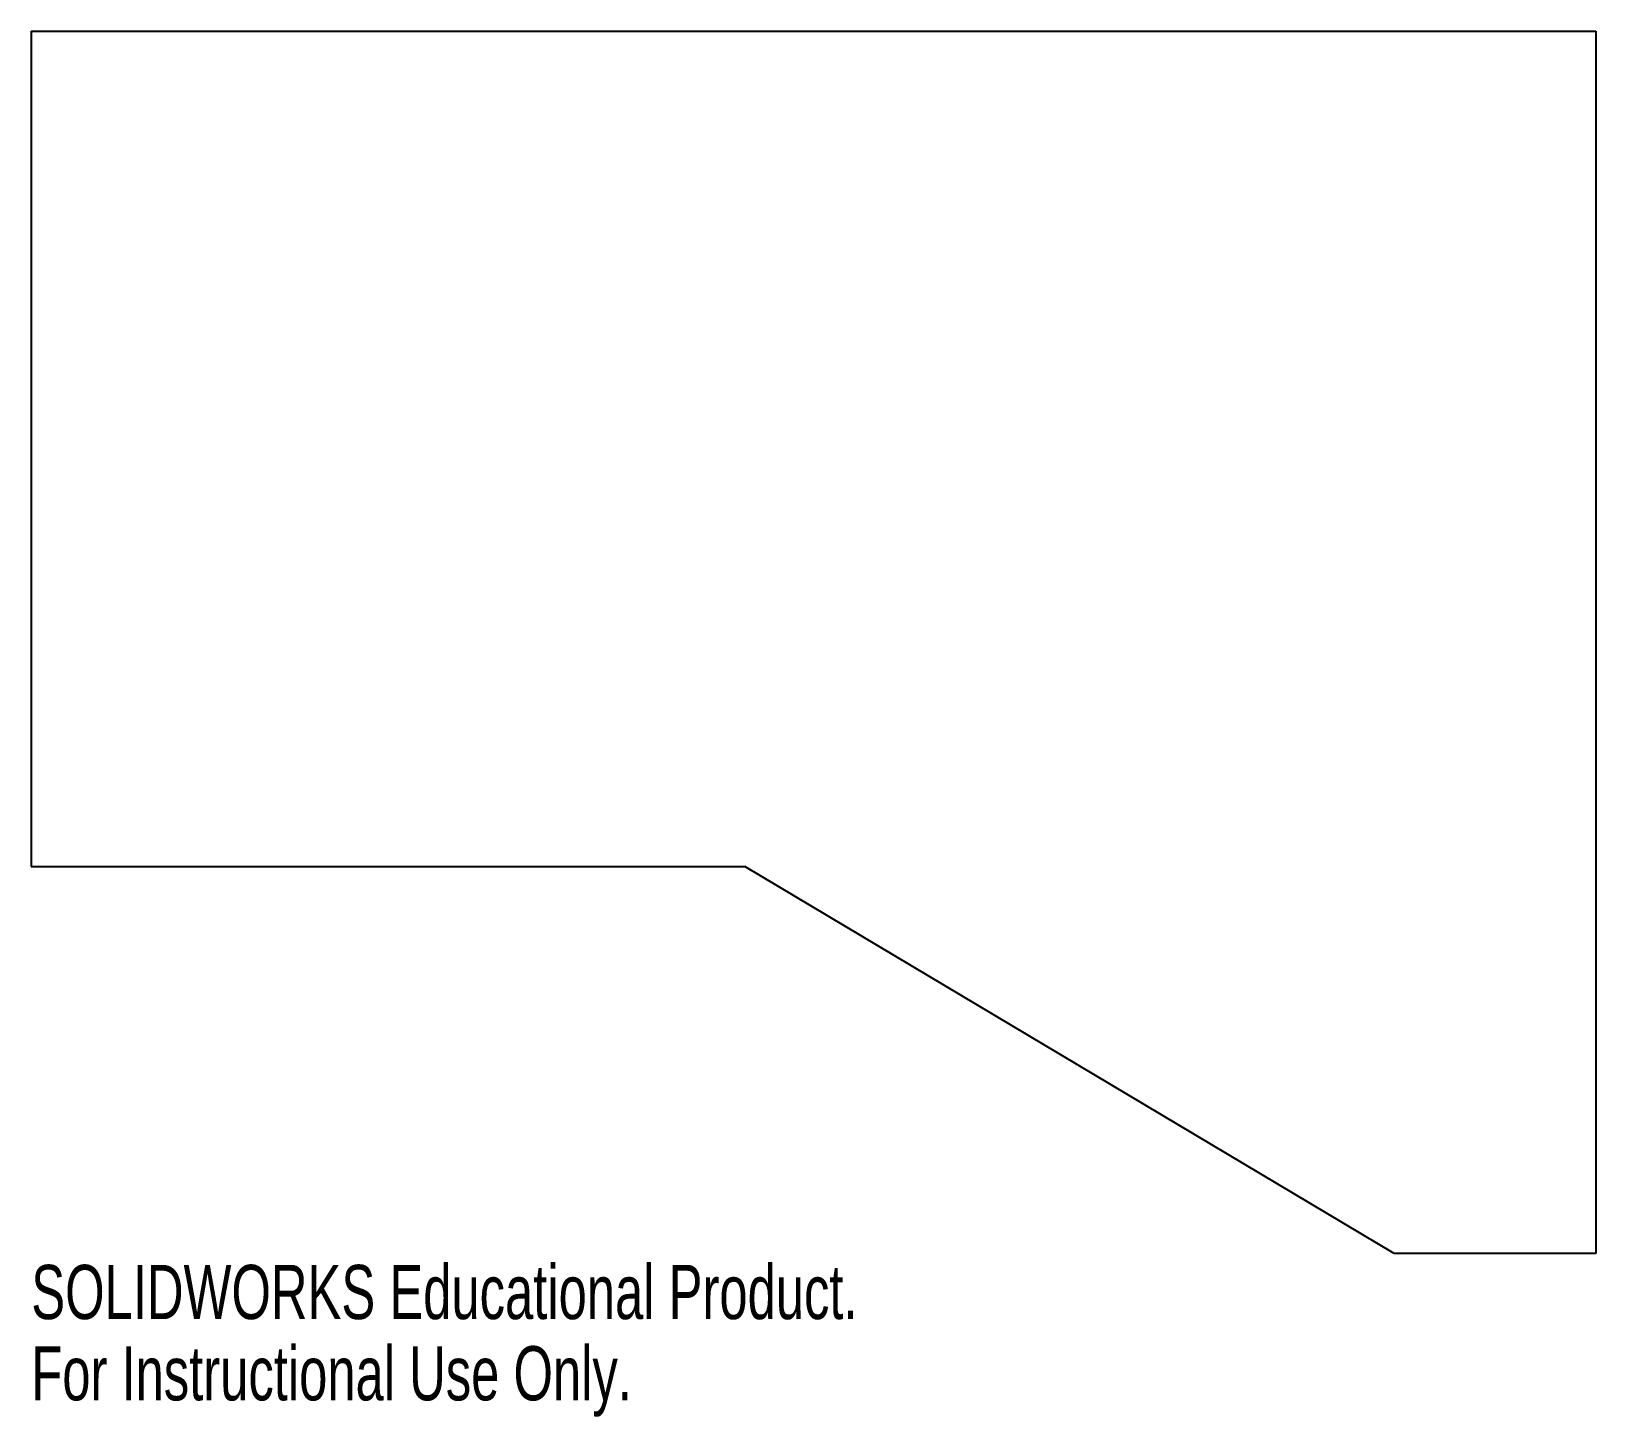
# Model space of a CAD drawing. Header units: millimetres. Extents: x -4 to 136, y -120 to 4.
import ezdxf

# ---------------------------------------------------------------- set-up
doc = ezdxf.new("R2010")
doc.units = ezdxf.units.MM
doc.styles.add('SLDTEXTSTYLE0', font='TXT', dxfattribs={"width": 0.7})

msp = doc.modelspace()

# ---------------------------------------------------------------- linework, layer by layer
at = {"color": 7, "linetype": 'Continuous', "lineweight": 25}
for p, q in [((-3.5, 3.5), (-3.5, -71)), ((-3.5, 3.5), (136, 3.5)), ((136, 3.5), (136, -105.5)), ((-3.5, -71), (60.13, -71)), ((118.04, -105.5), (60.13, -71)), ((136, -105.5), (118.04, -105.5))]:
    msp.add_line(p, q, dxfattribs=at)

# ---------------------------------------------------------------- texts
at = {"color": 7, "linetype": 'Continuous', "char_height": 4.8336, "attachment_point": 1, "style": 'SLDTEXTSTYLE0'}
for s, insert in [('SOLIDWORKS Educational Product.', (-3.5, -106.52)), ('For Instructional Use Only.', (-3.5, -113.77))]:
    msp.add_mtext(s, dxfattribs=dict(at, insert=insert))

doc.saveas('drawing.dxf')
